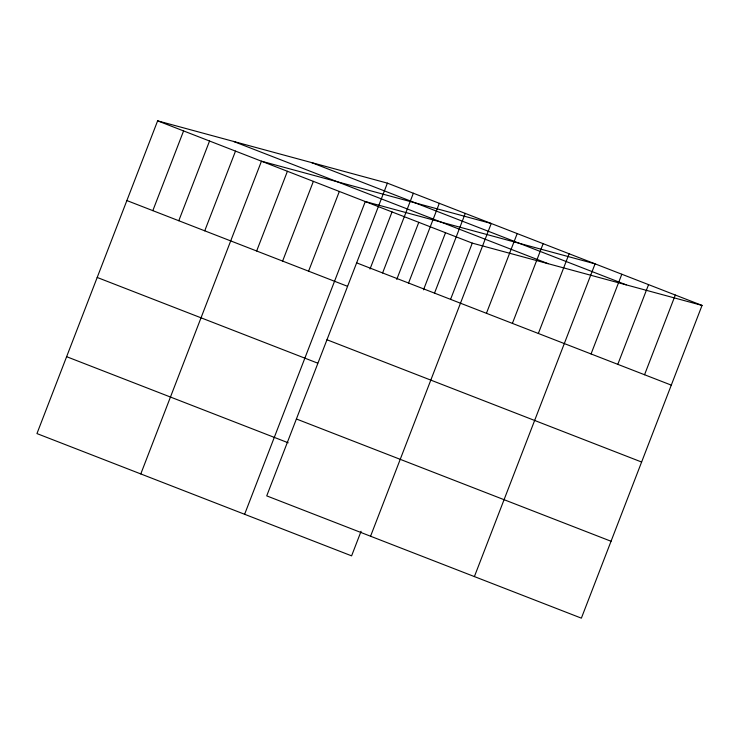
<?xml version="1.0" encoding="UTF-8"?>
<svg xmlns="http://www.w3.org/2000/svg" width="739" height="739" viewBox="0 0 739 739"><rect width="100%" height="100%" fill="white"/><g stroke="black" fill="none" stroke-linecap="round" stroke-linejoin="round"><path stroke-width="1.11" d="M387.402 183.143L266.724 495.878L581.371 618.155L702.05 305.419L387.402 183.143L157.629 120.845L36.95 433.581L351.598 555.857L361.075 531.286M152.825 210.643L183.586 130.932M178.783 220.73L209.543 141.02M204.74 230.817L235.501 151.107M140.789 473.93L261.458 161.194L491.232 223.501L370.562 536.237M256.655 250.992L287.416 171.282M282.621 261.079L313.373 181.369M308.579 271.176L339.33 191.456M244.618 514.279L365.297 201.544L595.071 263.851L474.392 576.586M370.008 269.033L392.039 211.936M382.599 272.95L413.36 193.23M396.751 279.425L418.782 222.328M408.556 283.037L439.317 203.317M423.502 289.817L445.525 232.72M434.514 293.124L465.274 213.405M450.661 299.129L472.276 243.122L702.05 305.419M486.438 313.299L517.189 233.589M512.395 323.386L543.156 243.676M538.352 333.474L569.113 253.763M591.052 353.953L621.813 274.243M617.804 364.345L648.556 284.635M644.547 374.738L675.307 295.027M311.572 162.589L626.229 284.857M233.45 141.408L548.098 263.675M157.629 120.845L472.276 243.122M356.641 262.862L671.289 385.13M126.868 200.555L347.376 286.252M326.971 339.755L641.618 462.032M97.197 277.458L317.696 363.145M296.394 418.985L611.051 541.262M66.621 356.688L288.201 442.79"/></g></svg>
